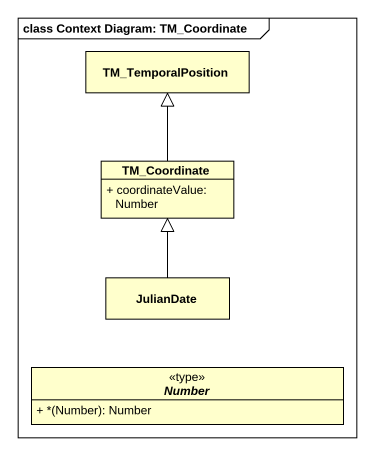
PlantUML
@startuml
mainframe class Context Diagram: TM_Coordinate
hide circle
hide empty members
skinparam classAttributeIconSize 0
class TM_TemporalPosition
class TM_Coordinate {
  + coordinateValue: Number
}
class JulianDate
abstract class Number <<type>> {
  + *(Number): Number
}
TM_Coordinate -up-|> TM_TemporalPosition
JulianDate -up-|> TM_Coordinate
@enduml
